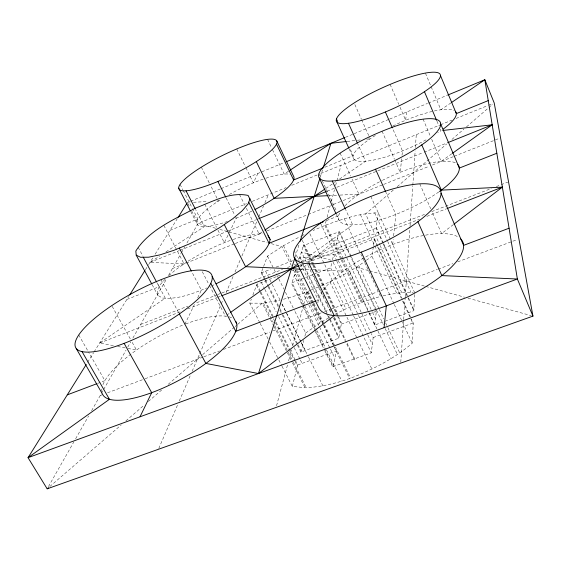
<?xml version="1.0" encoding="UTF-8"?>
<svg xmlns="http://www.w3.org/2000/svg" width="561" height="561" viewBox="0 0 561 561"><rect width="100%" height="100%" fill="white"/><g stroke="black" fill="none" stroke-linecap="round" stroke-linejoin="round"><path stroke-width="0.42" stroke-dasharray="2.81 2.1" d="M282.001 366.2L292.33 386.431L306.25 387.763C321.439 386.802 336.348 383.324 350.646 378.177C372.679 369.545 394.201 358.767 412.23 343.22L413.233 322.968L411.402 318.999M343.704 259.519L374.699 325.05L413.836 310.71L414.635 294.546M400.778 362.259L403.632 320.352M403.696 319.475L405.175 297.646M405.238 296.776L410 226.847M410.056 225.971L412.763 186.238M412.819 185.375L415.161 150.972M415.392 147.536L416.269 134.654M392.714 244.54L393.254 239.344M393.619 235.879L395.856 214.421L385.87 192.22M401.655 158.721L400.238 172.318L394.649 159.675M402.02 155.264L402.468 150.944L392.7 128.679M406.515 112.088L405.666 120.264L399.095 105.124M374.699 325.05L376.354 311.271L338.956 231.784L339.174 230.901L350.997 256.047M324.496 348.556L333.388 366.571L371.277 352.799L373.177 337.54L371.298 333.585M393.913 303.704L371.936 256.293L373.395 246.37M373.514 245.543L374.51 238.804L333.718 254.568L299.623 257.969L296.383 259.224M382.96 243.306L376.059 228.243L378.317 212.885C360.19 212.956 342.68 219.042 325.787 225.101L313.066 230.501M297.414 345.106L300.92 352.098L338.718 338.241L341.305 324.125L337.89 317.063M333.388 366.571L336.362 350.934L334.454 347.035M353.206 315.044L330.618 267.842L331.944 262.183M292.33 386.431L297.702 364.994L295.745 361.109M300.92 352.098L303.852 340.366M304.875 336.277L305.696 333.003L294.777 311.039M276.552 405.75L287.674 364.264M288.578 360.884L291.531 349.875M292.667 345.646L303.515 305.163M303.739 304.321L307.112 291.748L310.485 290.346M326.207 220.543L324.882 225.487L340.892 259.273M327.091 217.247L330.184 205.712M331.313 201.497L334.475 189.702M335.604 185.488L341.032 165.257M302.302 263.474L299.623 257.969L303.62 244.743L313.094 264.329M296.012 269.869L291.734 283.789L302.975 306.551M295.121 257.085L299.062 244.561M320.282 177.122L322.652 169.597M259.75 322.61L249.82 303.15L251.349 299.09M252.878 295.023L256.931 284.259L280.002 275.241M264.694 279.897L261.188 272.912L263.333 267.204M263.628 266.412L267.485 256.139L283.501 245.69L300.352 236.433M158.784 448.463L177.886 404.236M179.275 401.024L190.396 375.288M192.128 371.27L199.414 354.398M199.765 353.591L220.887 304.693M221.23 303.894L222.962 299.89M226.076 292.674L233.306 275.942M235.024 271.959L240.529 259.224M241.903 256.033L256.679 221.833M258.74 217.072L263.544 205.95M264.911 202.766L268.347 194.828M184.835 324.272L194.429 304.483M197.717 297.695L201.371 290.149L191.75 271.79M227.976 235.248L224.351 242.731L216.897 228.082M229.428 232.254L236.265 218.145L235.094 215.803M257.927 173.44L253.355 182.872L245.795 167.451M48.47 486.548L73.912 441.795M75.637 438.758L88.582 416.003M91.597 410.694L101.085 394.011M101.513 393.254L103.231 390.232M103.666 389.474L126.015 350.169M127.733 347.147L130.741 341.852M132.887 338.073L166.407 279.133M168.552 275.353L180.979 253.502M181.406 252.752L184.828 246.728M186.967 242.969L198.089 223.404L246.545 203.692M87.635 362.266L93.652 352.631M94.115 351.894L128.721 296.481M145.397 269.778L148.181 265.332M148.644 264.589L153.279 257.155M155.138 254.182L177.318 218.678M165.271 279.02L160.355 284.518L157.234 290.738L157.9 295.367L162.452 298.024C177.858 299.658 192.767 293.613 206.792 287.954M49.817 486.541L121.267 424.873M125.895 420.876L144.415 404.888M148.385 401.459L161.617 390.042M168.23 384.327L201.974 355.204M202.64 354.629L234.421 327.196M235.087 326.621L237.072 324.903M237.738 324.335L262.232 303.185L280.079 300.268M299.539 270.991L294.273 275.528L308.48 304.434M300.191 270.423L306.769 264.743M307.428 264.175L337.498 238.215L338.956 231.784L303.333 245.641L312.449 264.476M393.275 190.074L365.604 213.958L379.741 244.736M397.23 186.666L446.696 143.967M451.977 139.409L463.856 129.156M466.493 126.877L488.273 108.077M488.933 107.509L492.888 104.094M168.805 275.598L176.371 269.231L187.416 261.601M453.323 224.624L441.584 233.6L432.103 211.96M226.833 315.114L229.673 313.08M298.564 263.67L300.703 262.134M301.418 261.622L352.687 224.856L345.772 209.975M451.794 153.777L441.163 161.407L430.925 137.48M321.383 285.605C336.902 278.81 352.063 270.83 365.723 260.746M366.41 260.248L371.936 256.293M305.696 333.003L321.039 322.259L329.945 317.21M113.371 345.632L99.669 343.002L165.264 298.164L156.975 282.73M261.994 232.058L259.133 234.014L245.269 206.076M325.815 188.44L333.774 182.998M334.496 182.5L335.941 181.512M339.559 179.043L365.611 161.238L357.75 143.833M450.96 102.901L440.869 109.802L425.378 73.049M163.868 225.417L184.078 263.908L150.032 262.359L159.45 256.167M165.972 251.875L204.358 226.602L195.593 209.491M288.557 171.189L284.175 174.071L272.078 148.819M299.897 266.763L303.536 264.476M307.176 262.183L336.228 243.726L376.059 228.243M188.082 261.146C202.093 252.59 216.791 245.01 232.359 239.715M335.141 314.258L345.92 308.831L362.266 302.127L380.505 296.376L360.898 254.364M211.434 286.075L215.305 284.147M301.818 235.718L304.006 234.659M311.264 290.009L320.604 285.949M297.702 364.994L336.362 350.934M189.786 201.567L187.381 202.563L189.969 202.437M190.586 201.238L220.249 188.994M221.048 188.664L284.399 162.508M345.401 137.319L353.444 134.002M354.243 133.665L388.822 119.395M389.629 119.058L427.51 103.42M428.316 103.084L446.886 95.419M169.997 230.396L197.851 219.035L192.718 209.036M324.798 167.262L353.157 155.699L349.896 148.525M252.198 201.392L286.11 187.598M291.769 185.298L317.61 174.787M320.836 173.475L439.817 125.075M440.63 124.745L451.991 120.124M456.051 118.469L487.719 105.594M488.526 105.265L492.586 103.61M150.032 262.359L179.296 250.599M180.109 250.269L226.448 231.644M227.261 231.314L255.711 219.877M256.524 219.554L258.965 218.573M327.147 191.161L336.025 187.591M336.831 187.269L423.275 152.515M424.088 152.192L446.787 143.062M172.416 268.551L234.498 243.825M235.304 243.502L261.994 232.871M266.861 230.936L307.456 214.765M308.262 214.442L332.617 204.744M333.423 204.421L342.343 200.866M343.157 200.543L382.89 184.716M383.696 184.394L429.123 166.301M432.37 165.011L453.47 156.603M454.284 156.281L498.932 138.497M126.87 299.448L159.296 286.636L157.262 282.842M326.502 220.564L338.669 215.754L337.932 214.197M261.188 272.912L270.465 269.301M276.138 267.099L293.144 260.486M140.629 324.468L187.76 306.194M196.701 302.73L217.023 294.848M217.829 294.532L221.083 293.277M221.897 292.961L282.59 269.413M287.456 267.527L290.696 266.272M293.943 265.016L295.563 264.392M302.856 261.566L426.002 213.825M431.725 211.609L491.38 188.482M496.289 186.582L500.37 184.997M501.19 184.681L507.726 182.143M312.905 274.645L292.029 282.751L302.849 304.686M99.669 343.002L181.925 311.166M187.626 308.957L216.848 297.646M217.654 297.337L220.901 296.082M299.609 265.612L302.877 264.35M307.779 262.457L419.516 219.204M426.83 216.378L446.325 208.832M313.711 274.336L330.618 267.842M292.197 270.605L293.817 269.981M97.537 383.451L104.893 380.674L88.603 352.203M316.663 300.794L318.297 300.177L299.539 261.714M100.223 395.519L104.304 393.997M107.572 392.777L144.296 379.04M145.11 378.738L203.047 357.069M203.86 356.768L219.351 350.976M223.425 349.447L269.897 332.07M273.158 330.85L321.313 312.842M324.581 311.621L330.303 309.483M331.116 309.174L377.7 291.755M380.975 290.535L437.321 269.462M438.134 269.154L452.825 263.663M457.72 261.833L517.291 239.554M283.41 299.286L299.237 294.644L307.112 291.748L323.199 324.581M341.305 324.125L376.354 311.271M373.177 337.54L413.233 322.968M233.166 239.456L242.079 236.588L253.348 234.232L262.19 233.895M383.051 295.878C392.91 293.698 403.086 291.916 413.198 292.653M347.133 141.435L356.523 140.362M357.371 140.264L360.786 139.871M366.761 139.191L370.169 138.798L369.103 136.407M193.412 202.269L207.205 201.595M216.686 201.126L218.411 201.041L209.87 184.099M328.844 195.635L339.16 195.13M340.015 195.088L358.921 194.162L352.049 179.169M249.82 303.15L262.232 303.185L270.086 318.683M300.948 269.203L312.182 269.715M313.045 269.757L343.29 271.124L337.687 259.329M117.649 346.46L127.074 348.269M127.929 348.437L136.491 350.078L131.043 340.289M215.613 228.25L198.089 223.404L191.743 211.055M219.779 229.407L228.124 231.721M228.958 231.945L267.169 242.527M271.3 243.67L282.043 246.644L291.25 265.402M356.34 267.218L368.829 270.675M369.664 270.907L424.88 286.201M425.729 286.433L464.564 297.19M467.937 298.122L531.26 315.661M78.743 334.973L88.175 351.452M112.193 306.376L130.629 339.531M152.171 284.743L157.9 295.367M138.118 247.205L143.006 256.3M160.986 279.722L178.671 312.75M202.283 271.713L209.064 284.729M209.463 285.5L225.41 316.131M180.074 184.408L182.837 189.793M183.237 190.565L192.318 208.264M187.781 203.334L189.758 207.191M190.719 211.49L196.715 223.159M260.15 323.388L268.095 338.956M269.687 342.07L278.424 359.194M278.824 359.973L281.608 365.421M204.737 204.183L216.504 227.31M270.479 319.454L273.614 325.653M274.006 326.432L286.959 351.999M287.351 352.778L292.057 362.076M292.449 362.848L305.009 387.644M256.931 284.259L260.458 291.243M260.851 292.022L273.004 316.088M276.145 322.295L295.352 360.337M256.538 285.276L259.68 291.496M260.073 292.274L273.046 317.933M273.438 318.711L275.009 321.825M275.402 322.596L289.153 349.819M289.546 350.597L294.658 360.702M295.051 361.48L297.407 366.144M263.453 303.185L273.27 322.582M274.841 325.689L287.793 351.291M288.186 352.07L292.898 361.382M293.291 362.154L306.25 387.763M261.314 282.351L264.441 288.564M264.834 289.343L276.173 311.881M278.522 316.544L293.775 346.852M294.167 347.631L300.037 359.285M300.43 360.064L301.993 363.17M201.336 167.157L209.484 183.328M265.605 271.194L279.995 299.96M281.938 303.845L305.268 350.499M282.029 304.16L286.313 312.729M286.699 313.508L300.724 341.537M301.11 342.315L308.122 356.333M308.508 357.112L322.919 385.926M226.104 197.858L234.701 215.024M261.552 271.945L265.08 278.985M265.472 279.771L268.221 285.247M268.614 286.033L278.424 305.598M279.995 308.732L282.744 314.209M283.137 314.994L297.66 343.949M298.052 344.735L301.194 350.997M265.08 280.675L267.807 286.11M268.2 286.881L278.326 307.07M279.883 310.177L281.832 314.055M282.218 314.833L297.021 344.335M239.491 194.436L244.884 205.298M267.485 256.139L273.726 268.691M274.119 269.476L276.846 274.967M277.232 275.746L278.403 278.102M278.796 278.887L283.859 289.083M285.423 292.218L294.385 310.261M303.361 307.337L314.98 330.878M315.366 331.663L324.279 349.713M324.665 350.499L333.192 367.764M299.237 294.644L304.623 305.556M305.002 306.334L316.53 329.721M316.916 330.499L326.137 349.208M326.523 349.987L341.894 381.164M303.242 305.465L314.833 328.97M315.219 329.749L324.111 347.771M308.15 291.362L313.508 302.316M313.887 303.094L324.23 324.209M324.609 324.994L350.646 378.177M296.636 269.834L312.68 302.582M313.066 303.368L323.374 324.419M323.76 325.198L334.068 346.249M323.585 325.366L333.928 346.474M334.307 347.252L349.629 378.521M236.728 148.953L245.416 166.687M283.501 245.69L291.93 262.885M295.374 269.911L311.46 302.73M311.846 303.508L321.039 322.259M293.55 270.093L310.051 303.704M310.436 304.483L319.644 323.241M308.866 305.212L334.973 358.332M294.181 250.718L299.16 260.928M306.39 262.232L301.425 252.015L332.322 260.57L333.718 254.568L336.355 260.101M307.912 265.381L331.579 314.125M333.486 318.059L339.98 331.425M299.911 257.022L302.204 261.735M302.582 262.52L327.063 312.807M328.592 315.948L329.742 318.304M330.12 319.09L338.914 337.161M302.688 264.259L327.217 314.63M327.603 315.415L338.718 338.241M302.239 240.339L313.95 264.554M314.328 265.339L337.364 312.996M313.473 265.115L338.101 316.039M338.479 316.825L341.516 323.094M312.828 265.262L337.512 316.278M334.566 317.344L345.569 340.015M347.084 343.143L354.671 358.788M313.844 276.145L322.589 294.167M322.968 294.946L324.868 298.866M326.39 302L328.29 305.913M329.812 309.048L331.712 312.968M333.991 317.666L354.517 359.966M309.875 233.734L345.92 308.831M329.945 281.881L346.586 316.481M346.964 317.267L371.929 369.159M353.584 315.829L371.277 352.799M267.541 139.345L271.699 148.027M336.726 260.893L370.919 332.792M333.073 262.134L367.462 334.244M367.834 335.029L372.322 344.433M343.325 258.733L336.228 243.726L337.498 238.215L346.432 257.155M325.787 225.101L341.796 258.894M342.168 259.68L362.266 302.127M341.263 260.059L361.375 302.491M320.506 223.152L337.315 258.544M346.803 257.941L372.118 311.593M372.497 312.386L375.47 318.697M349.685 271.321L369.04 312.246M369.411 313.038L377.602 330.352M377.974 331.137L391.003 358.682M358.809 265.69L378.913 308.536M379.285 309.328L383.752 318.851M385.61 322.813L387.476 326.783M387.847 327.575L399.762 352.967M351.368 256.833L383.331 324.637M385.183 328.564L397.384 354.524M318.943 173.622L320.773 177.521M322.231 180.642L336.474 211.069M336.341 214.393L339.307 220.711M344.244 218.692L360.527 253.572M394.285 304.497L412.23 343.22M360.421 214.646L396.634 293.193M380.106 245.529L401.858 292.884M374.51 238.804L411.038 318.206M374.369 239.75L377.294 246.118M377.665 246.91L401.094 297.821M402.56 300.998L410.617 318.501M410.982 319.293L413.177 324.069M376.193 227.345L383.443 243.172M383.801 243.965L408.085 297M408.45 297.793L413.885 309.665M383.324 244.105L407.658 297.232M408.022 298.024L413.836 310.71M340.106 153.125L350.604 176.014M349.208 148.938L353.879 159.198M370.842 196.476L414.719 292.863M374.608 212.752L387.314 240.606M387.679 241.405L410.918 292.344M354.861 104.563L361.27 118.89M361.628 119.689L368.745 135.615M382.062 131.225L394.299 158.882M419.824 183.91L430.701 208.755M390.112 84.402L398.752 104.325M423.071 119.135L430.582 136.681M436.935 121.127L438.961 125.902M440.315 129.086L440.988 130.678A56.275 13.485 -24.1 0 1 437.734 132.873M438.786 191.953A65.763 18.548 -24.2 0 1 367.75 223.005A65.763 18.548 -24.2 0 1 340.043 212.353M345.036 205.782A65.763 18.548 -24.2 0 1 381.578 180.754M382.336 180.369A65.763 18.548 -24.2 0 1 455.77 163.041M251.861 211.104A53.891 12.587 -26.2 0 1 233.839 219.106M227.486 221.441A53.891 12.587 -26.2 0 1 196.834 223.664A53.891 12.587 -26.2 0 1 220.473 199.73M229.323 194.485A53.891 12.587 -26.2 0 1 265.03 178.517M265.879 178.237A53.891 12.587 -26.2 0 1 290.367 174.331M426.002 139.85A56.275 13.485 -24.1 0 1 359.201 161.266A56.275 13.485 -24.1 0 1 377.062 134.444M392.861 125.98A56.275 13.485 -24.1 0 1 454.368 110.629M317.898 302.849A79.171 27.096 -24.6 0 1 322.603 291.194M323.508 289.925A79.171 27.096 -24.6 0 1 391.936 244.841A79.171 27.096 -24.6 0 1 458.863 237.422M101.8 391.711A75.938 24.13 -28.7 0 1 101.793 389.053M102.944 384.685A75.938 24.13 -28.7 0 1 184.071 324.574M185.684 323.956A75.938 24.13 -28.7 0 1 228.11 316.593M228.937 316.797A75.938 24.13 -28.7 0 1 233.11 318.613"/><path stroke-width="0.84" d="M384.054 327.694L386.326 305.885L361.27 252.155M151.758 283.978L136.211 255.136L135.839 251.005C149.072 229.982 174.373 219.281 195.572 208.054C212.135 201.869 229.912 191.553 248.088 195.431L270.143 239.519C268.586 248.937 260.164 254.82 253.635 260.914C241.952 269.82 229.386 277.534 216.076 283.761M179.38 313.971L205.852 363.416L258.481 373.542L294.862 257.92M300.114 241.223L320.022 177.956M323.438 167.101L330.927 143.293L346.284 141.533M250.031 198.762L248.046 204.008L242.114 210.873L232.535 218.902L219.919 227.514L205.186 236.062L189.471 243.853L174.029 250.269L160.067 254.827L148.637 257.204L140.531 257.282L136.211 255.136M140.012 416.795L151.694 392.686L124.128 343.36M86.247 364.489L28.05 457.671L47.173 488.827L532.95 316.124L494.213 102.951L484.83 79.753L447.692 95.09M129.647 295.002L144.934 270.521M178.23 217.212L186.925 203.292M47.173 488.827L48.498 487.684M258.481 373.542L334.251 315.633L309.125 263.81M454.017 224.098L502.368 187.143L441.332 190.13L421.781 144.871M230.382 312.568L297.856 264.182M452.503 153.272L492.193 124.808L442.727 130.482M264.855 230.101L325.085 188.931M451.682 102.411L484.83 79.753L517.375 279.02L532.95 316.124M290.016 170.221L330.927 143.293M286.005 161.841L344.594 137.655M323.178 167.921L293.613 179.983L276.503 144.1A54.494 10.918 -26.1 0 0 209.821 162.136A54.494 10.918 -26.1 0 0 197.29 188.699A54.494 10.918 -26.1 0 0 276.503 144.1M488.238 100.608L456.345 113.61L440.469 75.56A56.934 11.704 -24.3 0 0 362.259 98.063A56.934 11.704 -24.3 0 0 362.371 120.166A56.934 11.704 -24.3 0 0 440.469 75.56M259.778 218.243L326.341 191.483M447.601 142.739L492.193 124.808M323.255 221.84L269.049 243.264L248.733 202.191M496.836 153.251L459.34 168.069L440.715 124.072A66.654 16.164 -24.4 0 0 349.047 147.529A66.654 16.164 -24.4 0 0 349.201 178.026A66.654 16.164 -24.4 0 0 440.715 124.072M221.714 295.766L298.796 265.928M447.138 208.517L502.368 187.143M67.278 394.86L96.716 383.759M315.843 301.103L235.746 331.313L210.803 283.326M509.072 228.215L463.596 245.367L441.065 193.279A80.475 23.751 -24.8 0 0 330.331 216.693A80.475 23.751 -24.8 0 0 330.555 261.496A80.475 23.751 -24.8 0 0 441.065 193.279M327.982 195.677L274.147 198.314L256.307 161.596M300.086 269.168L245.592 266.692L224.274 224.54M76.205 348.437L103.266 395.449A75.938 24.13 -28.7 0 0 182.416 378.416A75.938 24.13 -28.7 0 0 235.872 321.523M82.039 351.6L109.437 399.299L28.05 457.671L517.375 279.02L441.823 275.591L417.931 221.749M267.955 235.669L270.143 239.519M143.286 257.254L156.561 281.959M179.324 248.074L191.35 271.026M212.191 276.44A77.13 21.115 -28.3 0 1 112.607 347.392A77.13 21.115 -28.3 0 1 106.099 309.539A77.13 21.115 -28.3 0 1 212.191 276.44L236.707 323.746M186.028 190.824L195.193 208.713M178.714 188.159L190.319 210.712M217.892 181.469L225.711 197.079M294.181 257.415L318.718 307.617A79.171 27.096 -24.6 0 0 406.536 297.26A79.171 27.096 -24.6 0 0 460.665 238.881M276.713 140.832L293.62 176.322A53.891 12.587 -26.2 0 1 254.96 209.534M319.307 178.04L335.969 213.601M332.301 181.007L345.408 209.197M336.481 119.03L337.568 121.421M337 122.116L348.851 148.153M348.465 123.273L357.392 143.048M375.526 169.226L385.512 191.427M385.372 111.983L392.349 127.887M424.446 91.674L436.598 120.335M455.574 111.618A56.275 13.485 -24.1 0 1 443.218 129.086M457.65 164.366A65.763 18.548 -24.2 0 1 439.438 191.497"/></g></svg>
